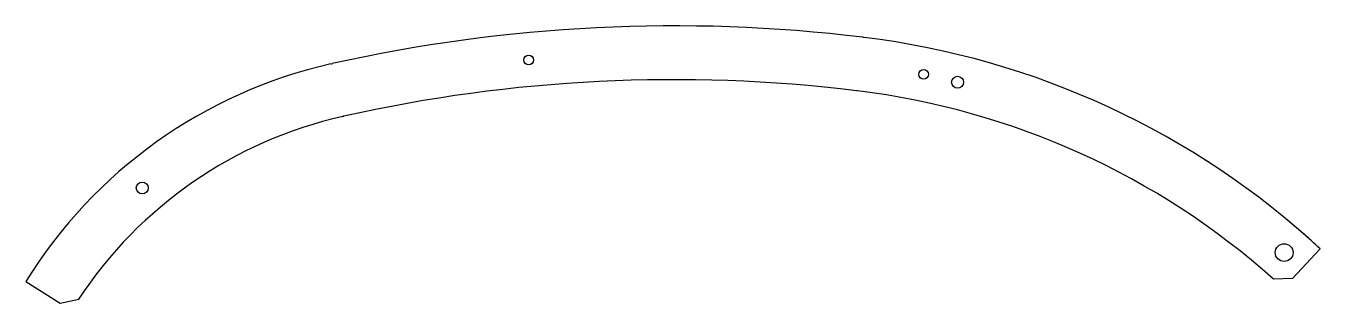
# Model space of a CAD drawing. Header units: inches. Extents: x 4234 to 6637, y 4694 to 5209.
import ezdxf

# ---------------------------------------------------------------- set-up
doc = ezdxf.new("R2010")
doc.units = ezdxf.units.IN
doc.header["$MEASUREMENT"] = 0

msp = doc.modelspace()

# ---------------------------------------------------------------- linework, layer by layer
at = {"color": 1}
for p, q in [((5790, 5187.8), (5788, 5188)), ((4800.5, 5138.7), (4802.5, 5139.1)), ((5777.9, 5088.5), (5775.9, 5088.8)), ((4822.5, 5041.1), (4824.5, 5041.6)), ((6636.7, 4795.4), (6585.7, 4740.3)), ((4234.1, 4734.4), (4297.5, 4694.3)), ((6585.7, 4740.3), (6550.2, 4738.8)), ((4297.5, 4694.3), (4332.3, 4701.8))]:
    msp.add_line(p, q, dxfattribs=at)
for centre, radius in [((5167.6, 5146.1), 9), ((5900.5, 5119.2), 9), ((5963.6, 5104.6), 11), ((4450.1, 4908.3), 11), ((6569.9, 4788.1), 16.5)]:
    msp.add_circle(centre, radius, dxfattribs=at)
for centre, radius, start, end in [((5437.1, 2307.6), 2901.8, 83.0531, 102.6315), ((5606.1, 3681.3), 1517.7, 47.2295, 83.0382), ((4998.5, 4262.3), 898.5, 102.7311, 148.3025), ((5437.1, 2307.6), 2901.8, 102.6513, 102.6533), ((5437.1, 2307.6), 2801.8, 83.0534, 102.6297), ((5606.2, 3681.7), 1417.3, 48.2352, 83.0404), ((4998.5, 4262.3), 798.5, 102.737, 146.6079), ((5437.1, 2307.6), 2801.8, 102.6501, 102.6533), ((5640, 3718), 1467.7, 47.2295, 48.9511)]:
    msp.add_arc(centre, radius, start, end, dxfattribs=at)

doc.saveas('drawing.dxf')
